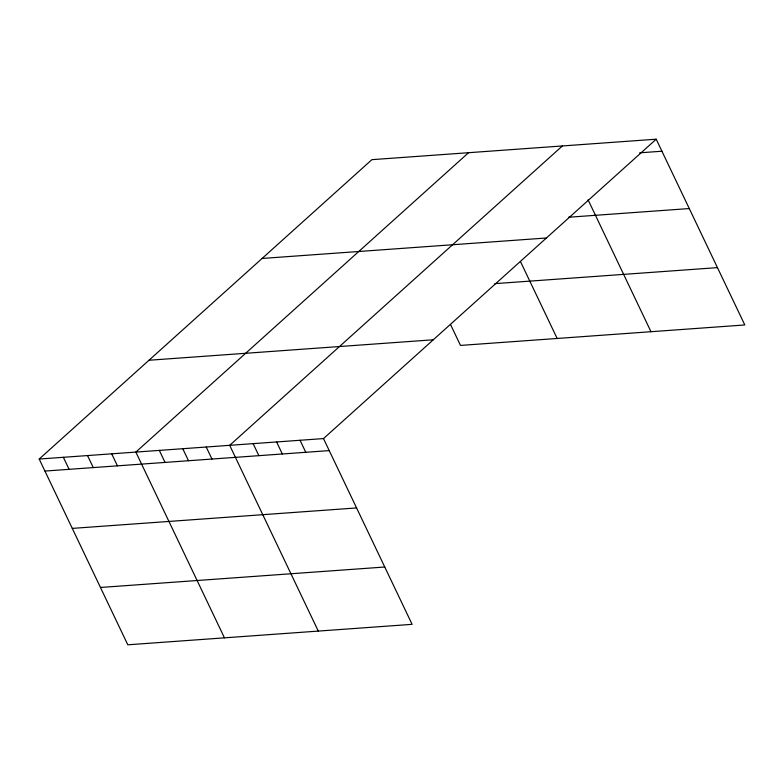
<?xml version="1.0" encoding="UTF-8"?>
<svg xmlns="http://www.w3.org/2000/svg" width="784" height="784" viewBox="0 0 784 784"><rect width="100%" height="100%" fill="white"/><g stroke="black" fill="none" stroke-linecap="round" stroke-linejoin="round"><path stroke-width="1.18" d="M39.2 459.042L323.498 438.579L412.1 624.338L127.802 644.801L39.2 459.042L371.9 159.662L656.198 139.199L744.8 324.958L460.502 345.421L450.506 324.468M468.558 152.704L135.857 452.084L224.459 637.843M562.383 145.951L229.683 445.332L318.284 631.091M323.498 438.579L656.198 139.199M639.646 152.821L661.931 151.224M568.488 217.246L689.283 208.554M262.111 258.455L546.409 237.993M494.773 283.651L717.458 267.628M148.989 360.248L433.287 339.786M44.933 471.066L329.231 450.604M72.285 528.396L356.583 507.934M100.46 587.471L384.758 567.008M588.098 199.871L650.985 331.71M520.419 261.435L557.159 338.463M300.047 440.275L305.78 452.29M276.595 441.96L282.328 453.975M253.134 443.646L258.867 455.671M206.221 447.027L211.964 459.042M182.77 448.713L188.503 460.727M159.319 450.398L165.052 462.423M111.7 453.828L117.433 465.843M87.534 455.563L93.267 467.587M63.367 457.307L69.1 469.322"/></g></svg>
